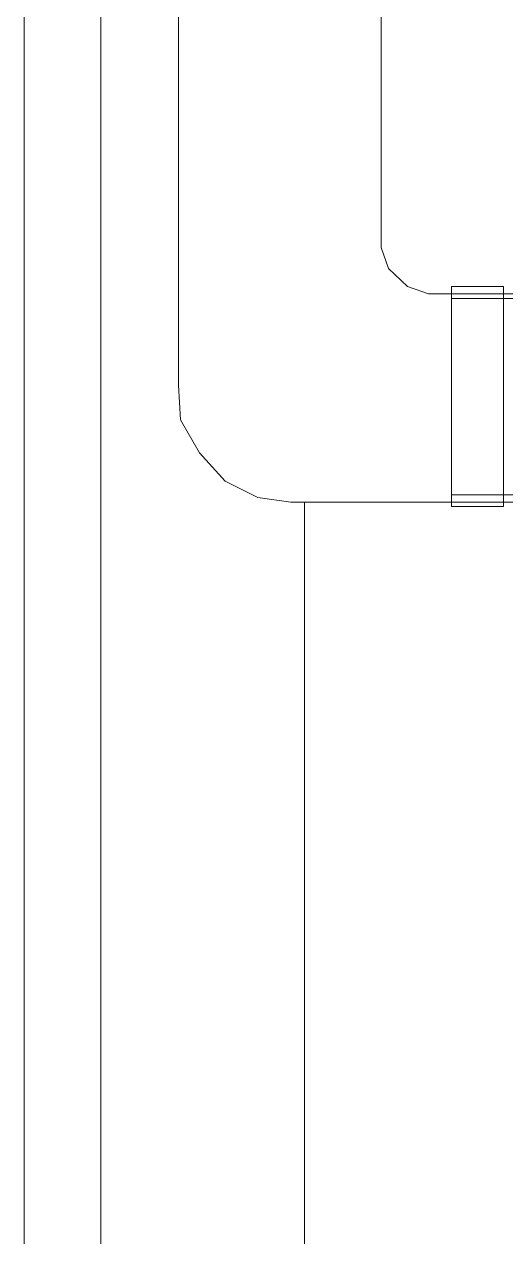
# Model space of a CAD drawing. Header units: millimetres. Extents: x 53 to 176, y -29 to 32.
# Drawn here: x 127.306 to 128.043, y -9.304 to -7.449 of the extents above; entities that cross this region are included whole.
import ezdxf

# ---------------------------------------------------------------- set-up
doc = ezdxf.new("R2010")
doc.units = ezdxf.units.MM
doc.layers.add('15 - Quadro de medição', color=6, linetype='Continuous')

msp = doc.modelspace()

# ---------------------------------------------------------------- linework, layer by layer
at = {"layer": '15 - Quadro de medição', "color": 7, "linetype": 'Continuous', "lineweight": 20, "true_color": 0x000007}
for points in [[(127.3063, -15.3845), (127.3063, -5.6198), (127.3063, -5.6198)], [(127.4237, -11.6943), (127.4237, -5.6198), (127.4237, -5.6198)], [(127.5424, -8.0012), (127.5424, -5.6198), (127.5424, -5.6198)], [(127.8525, -5.6198), (127.8525, -7.7903), (127.8636, -7.8225), (127.893, -7.8504), (127.9251, -7.8616)], [(127.96, -7.8616), (127.9251, -7.8616), (127.9251, -7.8616)], [(127.96, -7.8504), (128.0396, -7.8504), (128.0396, -7.8504)], [(127.96, -7.8504), (127.96, -8.187), (127.96, -8.187)], [(128.0787, -7.8616), (127.96, -7.8616), (127.96, -7.8616)], [(128.0396, -7.8504), (128.0396, -8.187), (128.0396, -8.187)], [(127.96, -7.8686), (128.0969, -7.8686), (128.0969, -7.8686)], [(127.5424, -8.0012), (127.5452, -8.0543), (127.5745, -8.1046), (127.6136, -8.1479), (127.6639, -8.173), (127.7142, -8.18)], [(127.96, -8.18), (127.7142, -8.18), (127.7142, -8.18)], [(127.7351, -11.4806), (127.7351, -8.18), (127.7351, -8.18)], [(127.96, -8.1689), (128.0969, -8.1689), (128.0969, -8.1689)], [(128.0787, -8.18), (127.96, -8.18), (127.96, -8.18)], [(127.96, -8.187), (128.0396, -8.187), (128.0396, -8.187)]]:
    msp.add_lwpolyline(points, dxfattribs=at)

doc.saveas('drawing.dxf')
